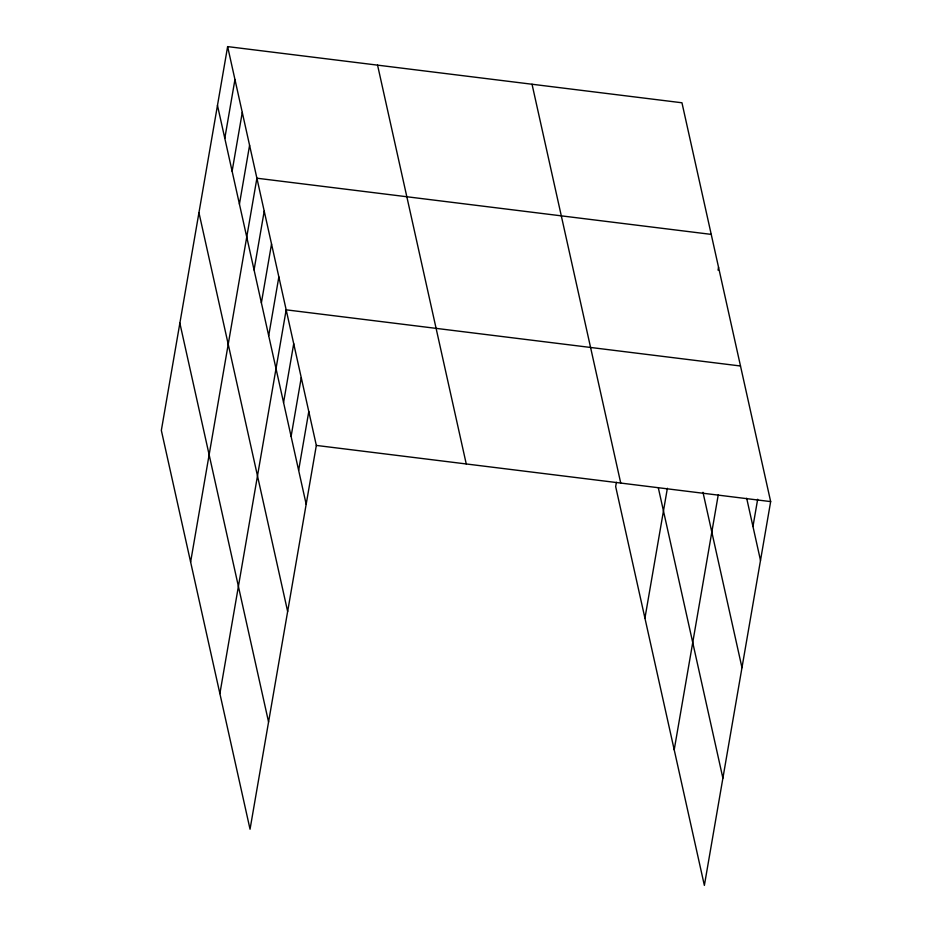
<?xml version="1.0" encoding="UTF-8"?>
<svg xmlns="http://www.w3.org/2000/svg" width="932" height="932" viewBox="0 0 932 932"><rect width="100%" height="100%" fill="white"/><g stroke="black" fill="none" stroke-linecap="round" stroke-linejoin="round"><path stroke-width="1.4" d="M227.629 46.6L161.341 430.398L250.044 829.224L316.332 445.426L227.629 46.6L681.956 102.776L770.659 501.602L704.371 885.4L615.668 486.574L616.413 482.287M224.798 138.309L234.957 79.5M232.115 171.208L242.273 112.411M239.431 204.12L249.59 145.31M190.606 562.019L256.906 178.21L711.233 234.386M254.063 269.919L264.222 211.121M261.379 302.83L271.538 244.021M268.696 335.73L278.854 276.921M219.882 693.629L286.171 309.832L740.497 365.996M283.561 402.531L293.72 343.722M291.099 436.432L301.257 377.623M298.636 470.334L308.795 411.525M644.932 618.184L667.382 488.275M718.048 270.152L718.549 267.286M674.209 749.794L718.246 494.869M752.963 526.51L757.669 499.249M316.332 445.426L770.659 501.602M746.683 498.259L760.5 560.4M702.973 492.294L741.977 667.65M658.283 487.634L722.894 778.15M532.032 84.23L620.735 483.067M377.565 65.135L466.256 463.961M217.482 105.409L306.174 504.235M198.947 212.659L287.65 611.485M179.864 323.148L268.567 721.985"/></g></svg>
